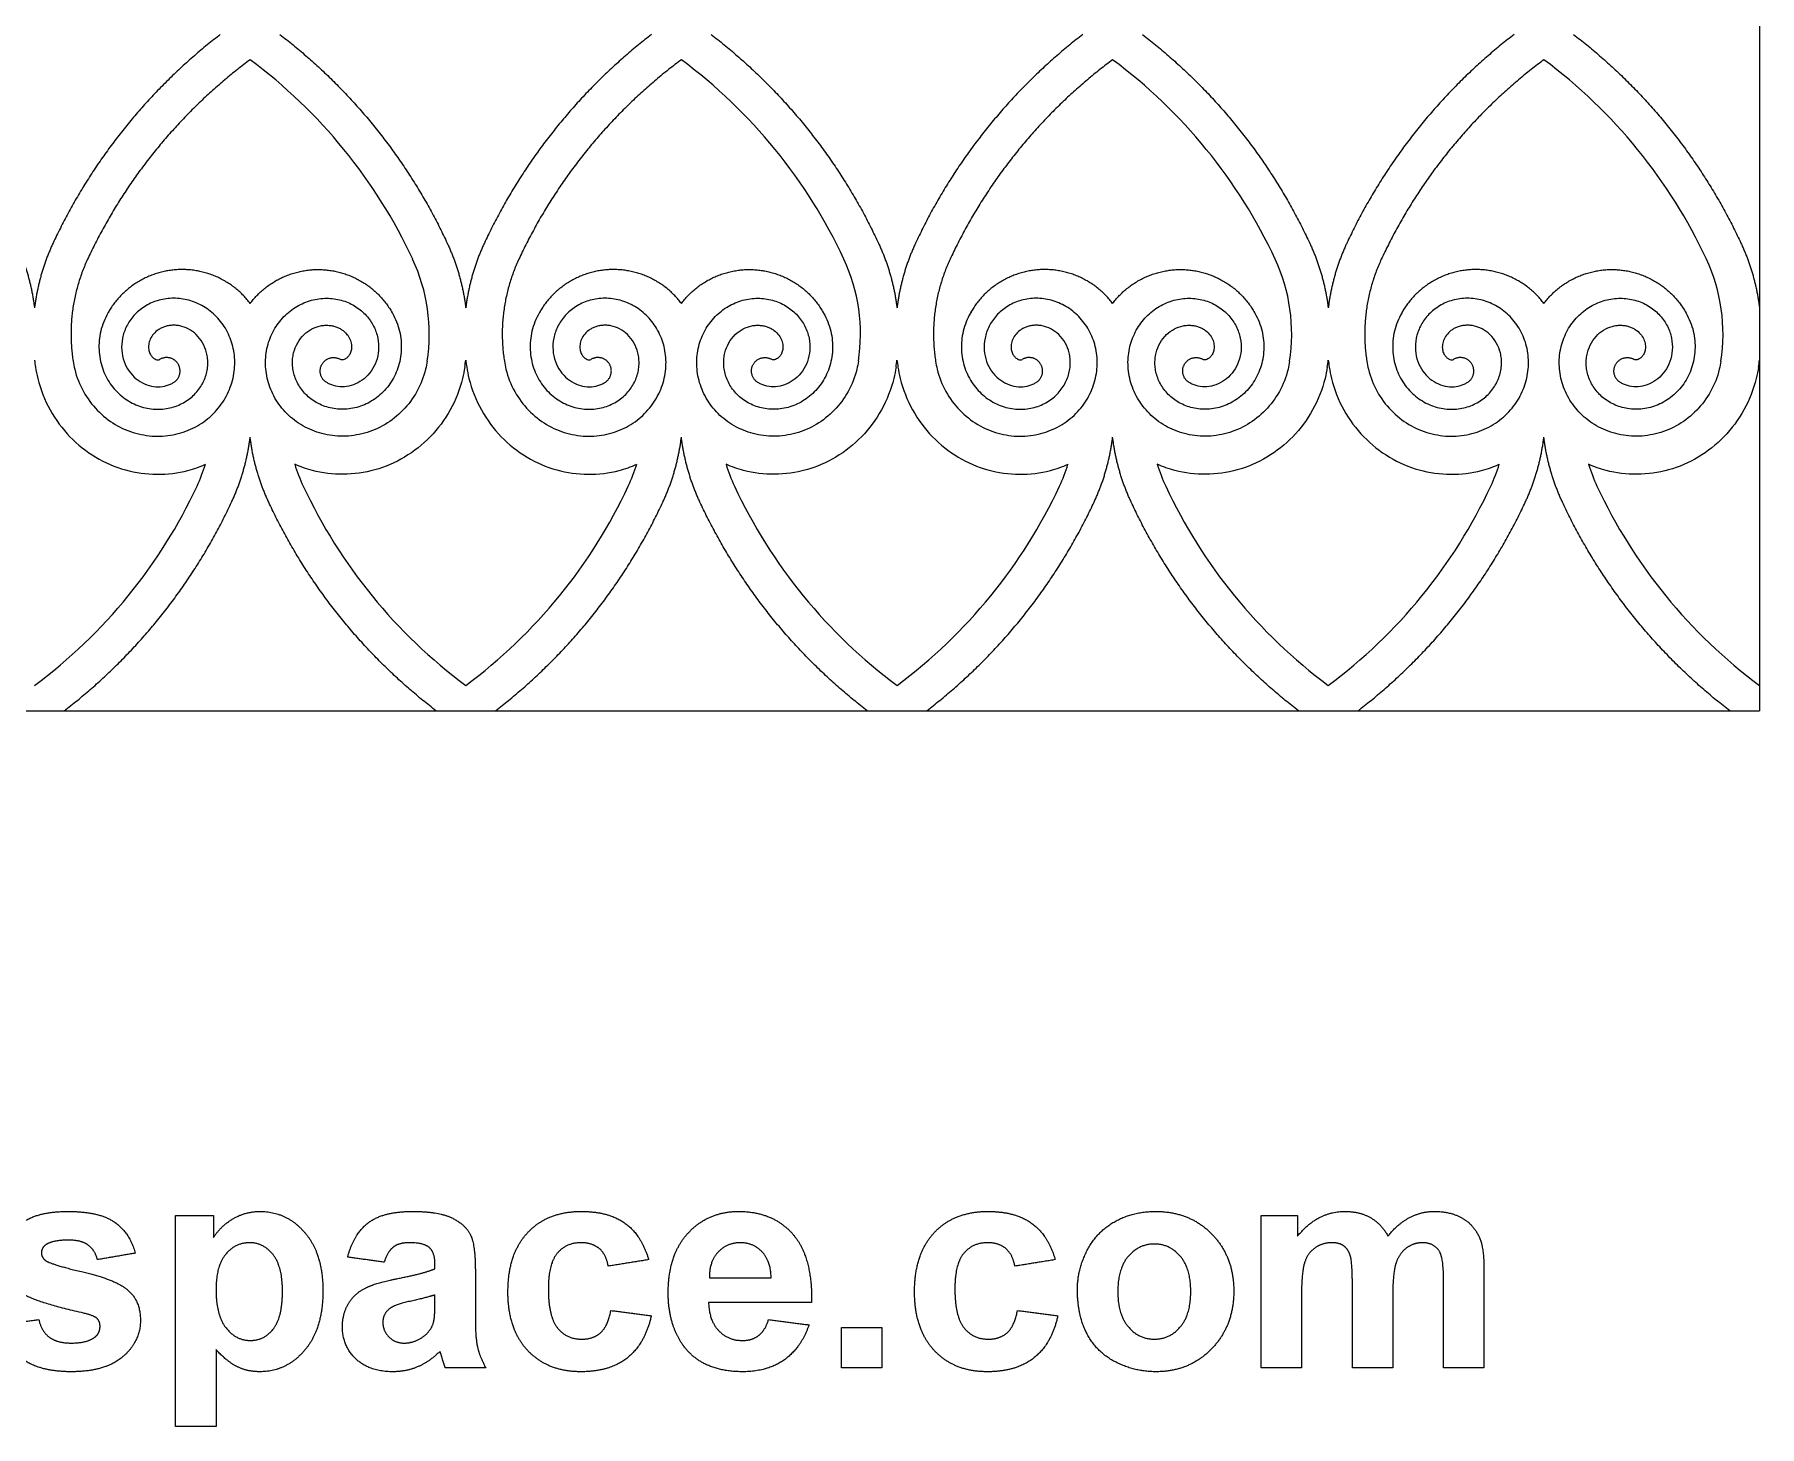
# Model space of a CAD drawing. Header units: millimetres. Extents: x -101 to 102, y -117 to 99.
# Drawn here: x 10.43 to 51.28, y -117.28 to -84.32 of the extents above; entities that cross this region are included whole.
import ezdxf

# ---------------------------------------------------------------- set-up
doc = ezdxf.new("R2010")
doc.units = ezdxf.units.MM
doc.header["$MEASUREMENT"] = 0
doc.layers.add('Layer 03', color=5, linetype='Continuous')

msp = doc.modelspace()

# ---------------------------------------------------------------- linework, layer by layer
at = {"layer": 'Layer 03'}
for p in [(51.282, -52.292), (0.212, -100.333)]:
    msp.add_line(p, (51.282, -100.333), dxfattribs=at)
for centre, radius, start, end in [((8.121, -94.889), 12.425, 24.9889, 53.3772), ((18.335, -94.889), 12.425, 24.9889, 53.3772), ((28.549, -94.889), 12.425, 24.9889, 53.3772), ((38.763, -94.889), 12.425, 24.9889, 53.3772), ((15.577, -91.413), 4.198, 351.1753, 24.9886), ((25.791, -91.413), 4.198, 351.1753, 24.9886), ((36.005, -91.413), 4.198, 351.1753, 24.9886), ((46.22, -91.413), 4.198, 351.1753, 24.9886), ((15.488, -91.413), 5.1, 186.9641, 188.8247), ((15.577, -91.413), 5.1, 351.1753, 353.0359), ((25.702, -91.413), 5.1, 186.9641, 188.8247), ((25.791, -91.413), 5.1, 351.1753, 353.0359), ((35.916, -91.413), 5.1, 186.9641, 188.8247), ((36.005, -91.413), 5.1, 351.1753, 353.0359), ((46.13, -91.413), 5.1, 186.9641, 188.8247), ((46.219, -91.413), 5.1, 351.1753, 353.0359), ((10.47, -93.239), 4.198, 335.0114, 342.5582), ((20.595, -93.239), 4.198, 197.4418, 204.9886), ((20.684, -93.239), 4.198, 335.0114, 342.5582), ((30.809, -93.239), 4.198, 197.4418, 204.9886), ((30.898, -93.239), 4.198, 335.0114, 342.5582), ((41.023, -93.239), 4.198, 197.4418, 204.9886), ((41.113, -93.239), 4.198, 335.0114, 342.5582), ((51.237, -93.239), 4.198, 197.4418, 204.9886), ((3.014, -89.764), 12.425, 306.6228, 335.0111), ((28.052, -89.764), 12.425, 204.9889, 233.3772), ((13.228, -89.764), 12.425, 306.6228, 335.0111), ((38.266, -89.764), 12.425, 204.9889, 233.3772), ((23.442, -89.764), 12.425, 306.6228, 335.0111), ((48.48, -89.764), 12.425, 204.9889, 233.3772), ((33.656, -89.764), 12.425, 306.6228, 335.0111), ((58.694, -89.764), 12.425, 204.9889, 233.3772)]:
    msp.add_arc(centre, radius, start, end, dxfattribs=at)
for points, weights in [([(14.827, -84.319), (12.242, -86.305), (10.865, -89.259)], [0.998103778239, 0.970449936113, 1]), ([(16.238, -84.319), (18.823, -86.305), (20.2, -89.259)], [0.998103778239, 0.970449936113, 1]), ([(25.041, -84.319), (22.456, -86.305), (21.08, -89.259)], [0.998103778239, 0.970449936113, 1]), ([(26.452, -84.319), (29.037, -86.305), (30.414, -89.259)], [0.998103778239, 0.970449936113, 1]), ([(35.255, -84.319), (32.67, -86.305), (31.294, -89.259)], [0.998103778239, 0.970449936113, 1]), ([(36.666, -84.319), (39.251, -86.305), (40.628, -89.259)], [0.998103778239, 0.970449936113, 1]), ([(45.469, -84.319), (42.885, -86.305), (41.508, -89.259)], [0.998103778239, 0.970449936113, 1]), ([(46.88, -84.319), (49.465, -86.305), (50.842, -89.259)], [0.998103778239, 0.970449936113, 1]), ([(15.533, -84.917), (13.01, -86.791), (11.683, -89.64)], [1, 0.969470677396, 1]), ([(25.747, -84.917), (23.225, -86.791), (21.897, -89.64)], [1, 0.969470677396, 1]), ([(35.961, -84.917), (33.439, -86.791), (32.111, -89.64)], [1, 0.969470677396, 1]), ([(46.175, -84.917), (43.653, -86.791), (42.325, -89.64)], [1, 0.969470677396, 1]), ([(9.986, -89.259), (10.328, -89.992), (10.426, -90.795)], [1, 0.976971502449, 0.978482912345]), ([(10.865, -89.259), (10.524, -89.992), (10.426, -90.795)], [1, 0.976971502449, 0.978482912345]), ([(20.2, -89.259), (20.542, -89.992), (20.64, -90.795)], [1, 0.976971502449, 0.978482912345]), ([(21.08, -89.259), (20.738, -89.992), (20.64, -90.795)], [1, 0.976971502449, 0.978482912345]), ([(30.414, -89.259), (30.756, -89.992), (30.854, -90.795)], [1, 0.976971502449, 0.978482912345]), ([(31.294, -89.259), (30.952, -89.992), (30.854, -90.795)], [1, 0.976971502449, 0.978482912345]), ([(40.628, -89.259), (40.97, -89.992), (41.068, -90.795)], [1, 0.976971502449, 0.978482912345]), ([(41.508, -89.259), (41.166, -89.992), (41.068, -90.795)], [1, 0.976971502449, 0.978482912345]), ([(50.842, -89.259), (51.184, -89.992), (51.282, -90.795)], [1, 0.976971502449, 0.978482912345]), ([(11.683, -89.64), (11.144, -90.796), (11.34, -92.057)], [1, 0.956780634448, 1]), ([(21.897, -89.64), (21.358, -90.796), (21.554, -92.057)], [1, 0.956780634448, 1]), ([(32.111, -89.64), (31.572, -90.796), (31.768, -92.057)], [1, 0.956780634448, 1]), ([(42.325, -89.64), (41.786, -90.796), (41.982, -92.057)], [1, 0.956780634448, 1]), ([(15.093, -95.394), (15.435, -94.66), (15.533, -93.858)], [1, 0.976971502449, 0.978482912345]), ([(15.972, -95.394), (15.631, -94.66), (15.533, -93.858)], [1, 0.976971502449, 0.978482912345]), ([(25.307, -95.394), (25.649, -94.66), (25.747, -93.858)], [1, 0.976971502449, 0.978482912345]), ([(26.187, -95.394), (25.845, -94.66), (25.747, -93.858)], [1, 0.976971502449, 0.978482912345]), ([(35.521, -95.394), (35.863, -94.66), (35.961, -93.858)], [1, 0.976971502449, 0.978482912345]), ([(36.401, -95.394), (36.059, -94.66), (35.961, -93.858)], [1, 0.976971502449, 0.978482912345]), ([(45.735, -95.394), (46.077, -94.66), (46.175, -93.858)], [1, 0.976971502449, 0.978482912345]), ([(46.615, -95.394), (46.273, -94.66), (46.175, -93.858)], [1, 0.976971502449, 0.978482912345]), ([(11.131, -100.333), (13.716, -98.348), (15.093, -95.394)], [0.998103778239, 0.970449936113, 1]), ([(19.934, -100.333), (17.349, -98.348), (15.972, -95.394)], [0.998103778239, 0.970449936113, 1]), ([(21.345, -100.333), (23.93, -98.348), (25.307, -95.394)], [0.998103778239, 0.970449936113, 1]), ([(30.148, -100.333), (27.563, -98.348), (26.187, -95.394)], [0.998103778239, 0.970449936113, 1]), ([(31.559, -100.333), (34.144, -98.348), (35.521, -95.394)], [0.998103778239, 0.970449936113, 1]), ([(40.362, -100.333), (37.778, -98.348), (36.401, -95.394)], [0.998103778239, 0.970449936113, 1]), ([(41.773, -100.333), (44.358, -98.348), (45.735, -95.394)], [0.998103778239, 0.970449936113, 1]), ([(50.576, -100.333), (47.992, -98.348), (46.615, -95.394)], [0.998103778239, 0.970449936113, 1])]:
    msp.add_rational_spline(points, weights, degree=2, dxfattribs=at)
for points, weights, knots in [([(15.533, -90.687), (14.879, -89.82), (13.795, -89.889), (12.711, -89.958), (12.172, -90.901)], [1, 0.880475126004, 1, 0.880475126004, 1], [1.841527, 1.841527, 1.841527, 3.401903, 3.401903, 4.962279, 4.962279, 4.962279]), ([(15.533, -90.687), (16.187, -89.82), (17.271, -89.889), (18.354, -89.958), (18.893, -90.901)], [1, 0.880475126003, 1, 0.880475126003, 1], [1.841527, 1.841527, 1.841527, 3.401903, 3.401903, 4.962279, 4.962279, 4.962279]), ([(25.747, -90.687), (25.093, -89.82), (24.009, -89.889), (22.925, -89.958), (22.386, -90.901)], [1, 0.880475126004, 1, 0.880475126004, 1], [1.841527, 1.841527, 1.841527, 3.401903, 3.401903, 4.962279, 4.962279, 4.962279]), ([(25.747, -90.687), (26.401, -89.82), (27.485, -89.889), (28.568, -89.958), (29.107, -90.901)], [1, 0.880475126003, 1, 0.880475126003, 1], [1.841527, 1.841527, 1.841527, 3.401903, 3.401903, 4.962279, 4.962279, 4.962279]), ([(35.961, -90.687), (35.307, -89.82), (34.223, -89.889), (33.139, -89.958), (32.6, -90.901)], [1, 0.880475126004, 1, 0.880475126004, 1], [1.841527, 1.841527, 1.841527, 3.401903, 3.401903, 4.962279, 4.962279, 4.962279]), ([(35.961, -90.687), (36.615, -89.82), (37.699, -89.889), (38.782, -89.958), (39.321, -90.901)], [1, 0.880475126003, 1, 0.880475126003, 1], [1.841527, 1.841527, 1.841527, 3.401903, 3.401903, 4.962279, 4.962279, 4.962279]), ([(46.175, -90.687), (45.521, -89.82), (44.437, -89.889), (43.353, -89.958), (42.814, -90.901)], [1, 0.880475126004, 1, 0.880475126004, 1], [1.841527, 1.841527, 1.841527, 3.401903, 3.401903, 4.962279, 4.962279, 4.962279]), ([(46.175, -90.687), (46.829, -89.82), (47.913, -89.889), (48.996, -89.958), (49.535, -90.901)], [1, 0.880475126003, 1, 0.880475126003, 1], [1.841527, 1.841527, 1.841527, 3.401903, 3.401903, 4.962279, 4.962279, 4.962279]), ([(13.72, -92.561), (13.993, -92.396), (13.828, -92.123), (13.663, -91.85), (13.39, -92.015)], [1, 0.707106781187, 1, 0.707106781187, 1], [0, 0, 0, 0.392676, 0.392676, 0.785352, 0.785352, 0.785352]), ([(17.346, -92.561), (17.072, -92.396), (17.238, -92.123), (17.403, -91.85), (17.676, -92.015)], [1, 0.707106781187, 1, 0.707106781187, 1], [0, 0, 0, 0.392676, 0.392676, 0.785352, 0.785352, 0.785352]), ([(23.934, -92.561), (24.207, -92.396), (24.042, -92.123), (23.877, -91.85), (23.604, -92.015)], [1, 0.707106781187, 1, 0.707106781187, 1], [0, 0, 0, 0.392676, 0.392676, 0.785352, 0.785352, 0.785352]), ([(27.56, -92.561), (27.287, -92.396), (27.452, -92.123), (27.617, -91.85), (27.89, -92.015)], [1, 0.707106781187, 1, 0.707106781187, 1], [0, 0, 0, 0.392676, 0.392676, 0.785352, 0.785352, 0.785352]), ([(34.148, -92.561), (34.421, -92.396), (34.256, -92.123), (34.091, -91.85), (33.818, -92.015)], [1, 0.707106781187, 1, 0.707106781187, 1], [0, 0, 0, 0.392676, 0.392676, 0.785352, 0.785352, 0.785352]), ([(37.774, -92.561), (37.501, -92.396), (37.666, -92.123), (37.831, -91.85), (38.104, -92.015)], [1, 0.707106781187, 1, 0.707106781187, 1], [0, 0, 0, 0.392676, 0.392676, 0.785352, 0.785352, 0.785352]), ([(44.362, -92.561), (44.635, -92.396), (44.47, -92.123), (44.305, -91.85), (44.032, -92.015)], [1, 0.707106781187, 1, 0.707106781187, 1], [0, 0, 0, 0.392676, 0.392676, 0.785352, 0.785352, 0.785352]), ([(47.988, -92.561), (47.715, -92.396), (47.88, -92.123), (48.045, -91.85), (48.318, -92.015)], [1, 0.707106781187, 1, 0.707106781187, 1], [0, 0, 0, 0.392676, 0.392676, 0.785352, 0.785352, 0.785352])]:
    msp.add_rational_spline(points, weights, degree=2, knots=knots, dxfattribs=at)
for points, knots in [([(11.34, -92.057), (11.349, -92.121), (11.4, -92.372), (11.564, -92.786), (11.898, -93.235), (12.327, -93.574), (12.818, -93.783), (13.334, -93.855), (13.838, -93.791), (14.296, -93.603), (14.678, -93.31), (14.962, -92.937), (15.134, -92.514), (15.188, -92.075), (15.126, -91.649), (14.96, -91.266), (14.708, -90.951), (14.392, -90.72), (14.038, -90.586), (13.674, -90.55), (13.327, -90.61), (13.019, -90.754), (12.77, -90.966), (12.594, -91.225), (12.497, -91.51), (12.48, -91.798), (12.537, -92.067), (12.659, -92.299), (12.83, -92.481), (13.032, -92.604), (13.249, -92.664), (13.46, -92.663), (13.616, -92.618), (13.696, -92.575), (13.72, -92.561)], [0.11115, 0.11115, 0.11115, 0.11115, 0.125, 0.166667, 0.208333, 0.25, 0.291667, 0.333333, 0.375, 0.416667, 0.458333, 0.5, 0.541667, 0.583333, 0.625, 0.666667, 0.708333, 0.75, 0.791667, 0.833333, 0.875, 0.916667, 0.958333, 1, 1.041667, 1.083333, 1.125, 1.166667, 1.208333, 1.25, 1.291667, 1.333333, 1.375, 1.39359, 1.39359, 1.39359, 1.39359]), ([(19.726, -92.057), (19.716, -92.121), (19.666, -92.372), (19.502, -92.786), (19.168, -93.235), (18.738, -93.574), (18.247, -93.783), (17.731, -93.855), (17.227, -93.791), (16.77, -93.603), (16.387, -93.31), (16.103, -92.937), (15.931, -92.514), (15.878, -92.075), (15.939, -91.649), (16.105, -91.266), (16.358, -90.951), (16.674, -90.72), (17.027, -90.586), (17.391, -90.55), (17.739, -90.61), (18.046, -90.754), (18.295, -90.966), (18.472, -91.225), (18.569, -91.51), (18.586, -91.798), (18.528, -92.067), (18.407, -92.299), (18.236, -92.481), (18.033, -92.604), (17.817, -92.664), (17.605, -92.663), (17.45, -92.618), (17.369, -92.575), (17.346, -92.561)], [25.86995, 25.86995, 25.86995, 25.86995, 25.883801, 25.925467, 25.967134, 26.008801, 26.050467, 26.092134, 26.133801, 26.175467, 26.217134, 26.258801, 26.300467, 26.342134, 26.383801, 26.425467, 26.467134, 26.508801, 26.550467, 26.592134, 26.633801, 26.675467, 26.717134, 26.758801, 26.800467, 26.842134, 26.883801, 26.925467, 26.967134, 27.008801, 27.050467, 27.092134, 27.133801, 27.152391, 27.152391, 27.152391, 27.152391]), ([(21.554, -92.057), (21.564, -92.121), (21.614, -92.372), (21.778, -92.786), (22.112, -93.235), (22.541, -93.574), (23.032, -93.783), (23.548, -93.855), (24.052, -93.791), (24.51, -93.603), (24.892, -93.31), (25.176, -92.937), (25.348, -92.514), (25.402, -92.075), (25.34, -91.649), (25.174, -91.266), (24.922, -90.951), (24.606, -90.72), (24.252, -90.586), (23.888, -90.55), (23.541, -90.61), (23.233, -90.754), (22.985, -90.966), (22.808, -91.225), (22.711, -91.51), (22.694, -91.798), (22.751, -92.067), (22.873, -92.299), (23.044, -92.481), (23.246, -92.604), (23.463, -92.664), (23.674, -92.663), (23.83, -92.618), (23.91, -92.575), (23.934, -92.561)], [0.11115, 0.11115, 0.11115, 0.11115, 0.125, 0.166667, 0.208333, 0.25, 0.291667, 0.333333, 0.375, 0.416667, 0.458333, 0.5, 0.541667, 0.583333, 0.625, 0.666667, 0.708333, 0.75, 0.791667, 0.833333, 0.875, 0.916667, 0.958333, 1, 1.041667, 1.083333, 1.125, 1.166667, 1.208333, 1.25, 1.291667, 1.333333, 1.375, 1.39359, 1.39359, 1.39359, 1.39359]), ([(29.94, -92.057), (29.93, -92.121), (29.88, -92.372), (29.716, -92.786), (29.382, -93.235), (28.952, -93.574), (28.461, -93.783), (27.945, -93.855), (27.441, -93.791), (26.984, -93.603), (26.601, -93.31), (26.317, -92.937), (26.145, -92.514), (26.092, -92.075), (26.153, -91.649), (26.319, -91.266), (26.572, -90.951), (26.888, -90.72), (27.241, -90.586), (27.605, -90.55), (27.953, -90.61), (28.26, -90.754), (28.509, -90.966), (28.686, -91.225), (28.783, -91.51), (28.8, -91.798), (28.742, -92.067), (28.621, -92.299), (28.45, -92.481), (28.247, -92.604), (28.031, -92.664), (27.819, -92.663), (27.664, -92.618), (27.583, -92.575), (27.56, -92.561)], [25.86995, 25.86995, 25.86995, 25.86995, 25.883801, 25.925467, 25.967134, 26.008801, 26.050467, 26.092134, 26.133801, 26.175467, 26.217134, 26.258801, 26.300467, 26.342134, 26.383801, 26.425467, 26.467134, 26.508801, 26.550467, 26.592134, 26.633801, 26.675467, 26.717134, 26.758801, 26.800467, 26.842134, 26.883801, 26.925467, 26.967134, 27.008801, 27.050467, 27.092134, 27.133801, 27.152391, 27.152391, 27.152391, 27.152391]), ([(31.768, -92.057), (31.778, -92.121), (31.828, -92.372), (31.992, -92.786), (32.326, -93.235), (32.755, -93.574), (33.247, -93.783), (33.762, -93.855), (34.266, -93.791), (34.724, -93.603), (35.106, -93.31), (35.39, -92.937), (35.562, -92.514), (35.616, -92.075), (35.554, -91.649), (35.388, -91.266), (35.136, -90.951), (34.82, -90.72), (34.466, -90.586), (34.102, -90.55), (33.755, -90.61), (33.447, -90.754), (33.199, -90.966), (33.022, -91.225), (32.925, -91.51), (32.908, -91.798), (32.965, -92.067), (33.087, -92.299), (33.258, -92.481), (33.461, -92.604), (33.677, -92.664), (33.888, -92.663), (34.044, -92.618), (34.124, -92.575), (34.148, -92.561)], [0.11115, 0.11115, 0.11115, 0.11115, 0.125, 0.166667, 0.208333, 0.25, 0.291667, 0.333333, 0.375, 0.416667, 0.458333, 0.5, 0.541667, 0.583333, 0.625, 0.666667, 0.708333, 0.75, 0.791667, 0.833333, 0.875, 0.916667, 0.958333, 1, 1.041667, 1.083333, 1.125, 1.166667, 1.208333, 1.25, 1.291667, 1.333333, 1.375, 1.39359, 1.39359, 1.39359, 1.39359]), ([(40.154, -92.057), (40.144, -92.121), (40.094, -92.372), (39.93, -92.786), (39.596, -93.235), (39.166, -93.574), (38.675, -93.783), (38.159, -93.855), (37.656, -93.791), (37.198, -93.603), (36.816, -93.31), (36.531, -92.937), (36.359, -92.514), (36.306, -92.075), (36.367, -91.649), (36.533, -91.266), (36.786, -90.951), (37.102, -90.72), (37.456, -90.586), (37.819, -90.55), (38.167, -90.61), (38.474, -90.754), (38.723, -90.966), (38.9, -91.225), (38.997, -91.51), (39.014, -91.798), (38.956, -92.067), (38.835, -92.299), (38.664, -92.481), (38.461, -92.604), (38.245, -92.664), (38.033, -92.663), (37.878, -92.618), (37.797, -92.575), (37.774, -92.561)], [25.86995, 25.86995, 25.86995, 25.86995, 25.883801, 25.925467, 25.967134, 26.008801, 26.050467, 26.092134, 26.133801, 26.175467, 26.217134, 26.258801, 26.300467, 26.342134, 26.383801, 26.425467, 26.467134, 26.508801, 26.550467, 26.592134, 26.633801, 26.675467, 26.717134, 26.758801, 26.800467, 26.842134, 26.883801, 26.925467, 26.967134, 27.008801, 27.050467, 27.092134, 27.133801, 27.152391, 27.152391, 27.152391, 27.152391]), ([(41.982, -92.057), (41.992, -92.121), (42.042, -92.372), (42.206, -92.786), (42.54, -93.235), (42.97, -93.574), (43.461, -93.783), (43.976, -93.855), (44.48, -93.791), (44.938, -93.603), (45.32, -93.31), (45.605, -92.937), (45.776, -92.514), (45.83, -92.075), (45.769, -91.649), (45.603, -91.266), (45.35, -90.951), (45.034, -90.72), (44.68, -90.586), (44.317, -90.55), (43.969, -90.61), (43.661, -90.754), (43.413, -90.966), (43.236, -91.225), (43.139, -91.51), (43.122, -91.798), (43.179, -92.067), (43.301, -92.299), (43.472, -92.481), (43.675, -92.604), (43.891, -92.664), (44.102, -92.663), (44.258, -92.618), (44.338, -92.575), (44.362, -92.561)], [0.11115, 0.11115, 0.11115, 0.11115, 0.125, 0.166667, 0.208333, 0.25, 0.291667, 0.333333, 0.375, 0.416667, 0.458333, 0.5, 0.541667, 0.583333, 0.625, 0.666667, 0.708333, 0.75, 0.791667, 0.833333, 0.875, 0.916667, 0.958333, 1, 1.041667, 1.083333, 1.125, 1.166667, 1.208333, 1.25, 1.291667, 1.333333, 1.375, 1.39359, 1.39359, 1.39359, 1.39359]), ([(50.368, -92.057), (50.358, -92.121), (50.308, -92.372), (50.144, -92.786), (49.81, -93.235), (49.38, -93.574), (48.889, -93.783), (48.373, -93.855), (47.87, -93.791), (47.412, -93.603), (47.03, -93.31), (46.745, -92.937), (46.573, -92.514), (46.52, -92.075), (46.581, -91.649), (46.747, -91.266), (47, -90.951), (47.316, -90.72), (47.67, -90.586), (48.033, -90.55), (48.381, -90.61), (48.688, -90.754), (48.937, -90.966), (49.114, -91.225), (49.211, -91.51), (49.228, -91.798), (49.17, -92.067), (49.049, -92.299), (48.878, -92.481), (48.675, -92.604), (48.459, -92.664), (48.248, -92.663), (48.092, -92.618), (48.011, -92.575), (47.988, -92.561)], [25.86995, 25.86995, 25.86995, 25.86995, 25.883801, 25.925467, 25.967134, 26.008801, 26.050467, 26.092134, 26.133801, 26.175467, 26.217134, 26.258801, 26.300467, 26.342134, 26.383801, 26.425467, 26.467134, 26.508801, 26.550467, 26.592134, 26.633801, 26.675467, 26.717134, 26.758801, 26.800467, 26.842134, 26.883801, 26.925467, 26.967134, 27.008801, 27.050467, 27.092134, 27.133801, 27.152391, 27.152391, 27.152391, 27.152391]), ([(12.194, -90.865), (12.154, -90.93), (12.083, -91.07), (12.004, -91.287), (11.959, -91.511), (11.947, -91.734), (11.964, -91.954), (12.012, -92.166), (12.087, -92.365), (12.188, -92.548), (12.311, -92.713), (12.499, -92.902), (12.772, -93.082), (13.137, -93.194), (13.503, -93.201), (13.843, -93.11), (14.132, -92.937), (14.316, -92.737), (14.422, -92.558), (14.48, -92.419), (14.517, -92.276), (14.533, -92.134), (14.529, -91.994), (14.499, -91.818), (14.419, -91.617), (14.266, -91.421), (14.078, -91.284), (13.903, -91.221), (13.765, -91.203), (13.665, -91.204), (13.571, -91.219), (13.483, -91.245), (13.403, -91.283), (13.311, -91.343), (13.22, -91.435), (13.151, -91.561), (13.123, -91.688), (13.131, -91.802), (13.166, -91.895), (13.216, -91.962), (13.271, -92.003), (13.316, -92.019), (13.346, -92.023), (13.366, -92.022), (13.379, -92.02), (13.39, -92.015)], [0, 0, 0, 0, 0.180595, 0.36632, 0.542513, 0.716755, 0.890146, 1.059375, 1.225711, 1.389332, 1.550388, 1.708157, 2.015484, 2.311372, 2.595812, 2.868796, 3.13032, 3.380379, 3.500961, 3.618964, 3.733805, 3.84607, 3.955185, 4.061688, 4.265809, 4.458424, 4.63954, 4.809162, 4.889786, 4.967278, 5.042164, 5.113871, 5.182991, 5.248922, 5.372409, 5.484305, 5.58458, 5.673196, 5.750106, 5.815254, 5.868572, 5.909956, 5.925989, 5.939391, 5.956282, 5.956282, 5.956282, 5.956282]), ([(18.872, -90.865), (18.912, -90.93), (18.982, -91.07), (19.062, -91.287), (19.107, -91.511), (19.119, -91.734), (19.101, -91.954), (19.054, -92.166), (18.978, -92.365), (18.878, -92.548), (18.754, -92.713), (18.566, -92.902), (18.293, -93.082), (17.929, -93.194), (17.562, -93.201), (17.222, -93.11), (16.934, -92.937), (16.749, -92.737), (16.643, -92.558), (16.585, -92.419), (16.549, -92.276), (16.533, -92.134), (16.537, -91.994), (16.567, -91.818), (16.647, -91.617), (16.799, -91.421), (16.988, -91.284), (17.162, -91.221), (17.301, -91.203), (17.4, -91.204), (17.495, -91.219), (17.583, -91.245), (17.662, -91.283), (17.755, -91.343), (17.846, -91.435), (17.915, -91.561), (17.942, -91.688), (17.934, -91.802), (17.899, -91.895), (17.849, -91.962), (17.794, -92.003), (17.749, -92.019), (17.719, -92.023), (17.7, -92.022), (17.687, -92.02), (17.676, -92.015)], [0, 0, 0, 0, 0.180595, 0.36632, 0.542513, 0.716755, 0.890146, 1.059375, 1.225711, 1.389332, 1.550388, 1.708157, 2.015484, 2.311372, 2.595812, 2.868796, 3.13032, 3.380379, 3.500961, 3.618964, 3.733805, 3.84607, 3.955185, 4.061688, 4.265809, 4.458424, 4.63954, 4.809162, 4.889786, 4.967278, 5.042164, 5.113871, 5.182991, 5.248922, 5.372409, 5.484305, 5.58458, 5.673196, 5.750106, 5.815254, 5.868572, 5.909956, 5.925989, 5.939391, 5.956282, 5.956282, 5.956282, 5.956282]), ([(22.408, -90.865), (22.368, -90.93), (22.297, -91.07), (22.218, -91.287), (22.173, -91.511), (22.161, -91.734), (22.179, -91.954), (22.226, -92.166), (22.301, -92.365), (22.402, -92.548), (22.525, -92.713), (22.713, -92.902), (22.987, -93.082), (23.351, -93.194), (23.717, -93.201), (24.057, -93.11), (24.346, -92.937), (24.53, -92.737), (24.636, -92.558), (24.694, -92.419), (24.731, -92.276), (24.747, -92.134), (24.743, -91.994), (24.713, -91.818), (24.633, -91.617), (24.481, -91.421), (24.292, -91.284), (24.117, -91.221), (23.979, -91.203), (23.879, -91.204), (23.785, -91.219), (23.697, -91.245), (23.617, -91.283), (23.525, -91.343), (23.434, -91.435), (23.365, -91.561), (23.337, -91.688), (23.345, -91.802), (23.38, -91.895), (23.43, -91.962), (23.486, -92.003), (23.53, -92.019), (23.56, -92.023), (23.58, -92.022), (23.593, -92.02), (23.604, -92.015)], [0, 0, 0, 0, 0.180595, 0.36632, 0.542513, 0.716755, 0.890146, 1.059375, 1.225711, 1.389332, 1.550388, 1.708157, 2.015484, 2.311372, 2.595812, 2.868796, 3.13032, 3.380379, 3.500961, 3.618964, 3.733805, 3.84607, 3.955185, 4.061688, 4.265809, 4.458424, 4.63954, 4.809162, 4.889786, 4.967278, 5.042164, 5.113871, 5.182991, 5.248922, 5.372409, 5.484305, 5.58458, 5.673196, 5.750106, 5.815254, 5.868572, 5.909956, 5.925989, 5.939391, 5.956282, 5.956282, 5.956282, 5.956282]), ([(29.086, -90.865), (29.126, -90.93), (29.196, -91.07), (29.276, -91.287), (29.321, -91.511), (29.333, -91.734), (29.315, -91.954), (29.268, -92.166), (29.192, -92.365), (29.092, -92.548), (28.968, -92.713), (28.78, -92.902), (28.507, -93.082), (28.143, -93.194), (27.776, -93.201), (27.437, -93.11), (27.148, -92.937), (26.963, -92.737), (26.857, -92.558), (26.799, -92.419), (26.763, -92.276), (26.747, -92.134), (26.751, -91.994), (26.781, -91.818), (26.861, -91.617), (27.013, -91.421), (27.202, -91.284), (27.376, -91.221), (27.515, -91.203), (27.614, -91.204), (27.709, -91.219), (27.797, -91.245), (27.876, -91.283), (27.969, -91.343), (28.06, -91.435), (28.129, -91.561), (28.156, -91.688), (28.148, -91.802), (28.114, -91.895), (28.063, -91.962), (28.008, -92.003), (27.963, -92.019), (27.933, -92.023), (27.914, -92.022), (27.901, -92.02), (27.89, -92.015)], [0, 0, 0, 0, 0.180595, 0.36632, 0.542513, 0.716755, 0.890146, 1.059375, 1.225711, 1.389332, 1.550388, 1.708157, 2.015484, 2.311372, 2.595812, 2.868796, 3.13032, 3.380379, 3.500961, 3.618964, 3.733805, 3.84607, 3.955185, 4.061688, 4.265809, 4.458424, 4.63954, 4.809162, 4.889786, 4.967278, 5.042164, 5.113871, 5.182991, 5.248922, 5.372409, 5.484305, 5.58458, 5.673196, 5.750106, 5.815254, 5.868572, 5.909956, 5.925989, 5.939391, 5.956282, 5.956282, 5.956282, 5.956282]), ([(32.622, -90.865), (32.582, -90.93), (32.511, -91.07), (32.432, -91.287), (32.387, -91.511), (32.375, -91.734), (32.393, -91.954), (32.44, -92.166), (32.515, -92.365), (32.616, -92.548), (32.739, -92.713), (32.927, -92.902), (33.201, -93.082), (33.565, -93.194), (33.931, -93.201), (34.271, -93.11), (34.56, -92.937), (34.744, -92.737), (34.85, -92.558), (34.908, -92.419), (34.945, -92.276), (34.961, -92.134), (34.957, -91.994), (34.927, -91.818), (34.847, -91.617), (34.695, -91.421), (34.506, -91.284), (34.331, -91.221), (34.193, -91.203), (34.093, -91.204), (33.999, -91.219), (33.911, -91.245), (33.831, -91.283), (33.739, -91.343), (33.648, -91.435), (33.579, -91.561), (33.551, -91.688), (33.559, -91.802), (33.594, -91.895), (33.644, -91.962), (33.7, -92.003), (33.744, -92.019), (33.774, -92.023), (33.794, -92.022), (33.807, -92.02), (33.818, -92.015)], [0, 0, 0, 0, 0.180595, 0.36632, 0.542513, 0.716755, 0.890146, 1.059375, 1.225711, 1.389332, 1.550388, 1.708157, 2.015484, 2.311372, 2.595812, 2.868796, 3.13032, 3.380379, 3.500961, 3.618964, 3.733805, 3.84607, 3.955185, 4.061688, 4.265809, 4.458424, 4.63954, 4.809162, 4.889786, 4.967278, 5.042164, 5.113871, 5.182991, 5.248922, 5.372409, 5.484305, 5.58458, 5.673196, 5.750106, 5.815254, 5.868572, 5.909956, 5.925989, 5.939391, 5.956282, 5.956282, 5.956282, 5.956282]), ([(39.3, -90.865), (39.34, -90.93), (39.41, -91.07), (39.49, -91.287), (39.535, -91.511), (39.547, -91.734), (39.529, -91.954), (39.482, -92.166), (39.406, -92.365), (39.306, -92.548), (39.182, -92.713), (38.994, -92.902), (38.721, -93.082), (38.357, -93.194), (37.99, -93.201), (37.651, -93.11), (37.362, -92.937), (37.177, -92.737), (37.071, -92.558), (37.014, -92.419), (36.977, -92.276), (36.961, -92.134), (36.965, -91.994), (36.995, -91.818), (37.075, -91.617), (37.227, -91.421), (37.416, -91.284), (37.59, -91.221), (37.729, -91.203), (37.828, -91.204), (37.923, -91.219), (38.011, -91.245), (38.091, -91.283), (38.183, -91.343), (38.274, -91.435), (38.343, -91.561), (38.37, -91.688), (38.362, -91.802), (38.328, -91.895), (38.277, -91.962), (38.222, -92.003), (38.177, -92.019), (38.147, -92.023), (38.128, -92.022), (38.115, -92.02), (38.104, -92.015)], [0, 0, 0, 0, 0.180595, 0.36632, 0.542513, 0.716755, 0.890146, 1.059375, 1.225711, 1.389332, 1.550388, 1.708157, 2.015484, 2.311372, 2.595812, 2.868796, 3.13032, 3.380379, 3.500961, 3.618964, 3.733805, 3.84607, 3.955185, 4.061688, 4.265809, 4.458424, 4.63954, 4.809162, 4.889786, 4.967278, 5.042164, 5.113871, 5.182991, 5.248922, 5.372409, 5.484305, 5.58458, 5.673196, 5.750106, 5.815254, 5.868572, 5.909956, 5.925989, 5.939391, 5.956282, 5.956282, 5.956282, 5.956282]), ([(42.836, -90.865), (42.796, -90.93), (42.725, -91.07), (42.646, -91.287), (42.601, -91.511), (42.589, -91.734), (42.607, -91.954), (42.654, -92.166), (42.729, -92.365), (42.83, -92.548), (42.953, -92.713), (43.141, -92.902), (43.415, -93.082), (43.779, -93.194), (44.145, -93.201), (44.485, -93.11), (44.774, -92.937), (44.958, -92.737), (45.064, -92.558), (45.122, -92.419), (45.159, -92.276), (45.175, -92.134), (45.171, -91.994), (45.141, -91.818), (45.061, -91.617), (44.909, -91.421), (44.72, -91.284), (44.545, -91.221), (44.407, -91.203), (44.308, -91.204), (44.213, -91.219), (44.125, -91.245), (44.045, -91.283), (43.953, -91.343), (43.862, -91.435), (43.793, -91.561), (43.765, -91.688), (43.773, -91.802), (43.808, -91.895), (43.859, -91.962), (43.914, -92.003), (43.958, -92.019), (43.988, -92.023), (44.008, -92.022), (44.021, -92.02), (44.032, -92.015)], [0, 0, 0, 0, 0.180595, 0.36632, 0.542513, 0.716755, 0.890146, 1.059375, 1.225711, 1.389332, 1.550388, 1.708157, 2.015484, 2.311372, 2.595812, 2.868796, 3.13032, 3.380379, 3.500961, 3.618964, 3.733805, 3.84607, 3.955185, 4.061688, 4.265809, 4.458424, 4.63954, 4.809162, 4.889786, 4.967278, 5.042164, 5.113871, 5.182991, 5.248922, 5.372409, 5.484305, 5.58458, 5.673196, 5.750106, 5.815254, 5.868572, 5.909956, 5.925989, 5.939391, 5.956282, 5.956282, 5.956282, 5.956282]), ([(49.514, -90.865), (49.554, -90.93), (49.624, -91.07), (49.704, -91.287), (49.749, -91.511), (49.761, -91.734), (49.743, -91.954), (49.696, -92.166), (49.62, -92.365), (49.52, -92.548), (49.397, -92.713), (49.208, -92.902), (48.935, -93.082), (48.571, -93.194), (48.204, -93.201), (47.865, -93.11), (47.576, -92.937), (47.391, -92.737), (47.285, -92.558), (47.228, -92.419), (47.191, -92.276), (47.175, -92.134), (47.179, -91.994), (47.209, -91.818), (47.289, -91.617), (47.441, -91.421), (47.63, -91.284), (47.804, -91.221), (47.943, -91.203), (48.042, -91.204), (48.137, -91.219), (48.225, -91.245), (48.305, -91.283), (48.397, -91.343), (48.488, -91.435), (48.557, -91.561), (48.585, -91.688), (48.576, -91.802), (48.542, -91.895), (48.491, -91.962), (48.436, -92.003), (48.392, -92.019), (48.362, -92.023), (48.342, -92.022), (48.329, -92.02), (48.318, -92.015)], [0, 0, 0, 0, 0.180595, 0.36632, 0.542513, 0.716755, 0.890146, 1.059375, 1.225711, 1.389332, 1.550388, 1.708157, 2.015484, 2.311372, 2.595812, 2.868796, 3.13032, 3.380379, 3.500961, 3.618964, 3.733805, 3.84607, 3.955185, 4.061688, 4.265809, 4.458424, 4.63954, 4.809162, 4.889786, 4.967278, 5.042164, 5.113871, 5.182991, 5.248922, 5.372409, 5.484305, 5.58458, 5.673196, 5.750106, 5.815254, 5.868572, 5.909956, 5.925989, 5.939391, 5.956282, 5.956282, 5.956282, 5.956282]), ([(10.448, -92.196), (10.462, -92.285), (10.533, -92.638), (10.762, -93.223), (11.238, -93.866), (11.855, -94.355), (12.567, -94.66), (13.32, -94.767), (13.967, -94.687), (14.341, -94.557), (14.475, -94.497)], [13.405111, 13.405111, 13.405111, 13.405111, 13.617468, 14.249224, 14.869986, 15.481048, 16.082011, 16.673001, 17.253995, 17.600011, 17.600011, 17.600011, 17.600011]), ([(20.617, -92.196), (20.603, -92.285), (20.533, -92.638), (20.303, -93.223), (19.827, -93.866), (19.21, -94.355), (18.499, -94.66), (17.745, -94.767), (17.098, -94.687), (16.725, -94.557), (16.59, -94.497)], [13.405111, 13.405111, 13.405111, 13.405111, 13.617468, 14.249224, 14.869986, 15.481048, 16.082011, 16.673001, 17.253995, 17.600011, 17.600011, 17.600011, 17.600011]), ([(20.663, -92.196), (20.676, -92.285), (20.747, -92.638), (20.977, -93.223), (21.453, -93.866), (22.069, -94.355), (22.781, -94.66), (23.534, -94.767), (24.181, -94.687), (24.555, -94.557), (24.69, -94.497)], [13.405111, 13.405111, 13.405111, 13.405111, 13.617468, 14.249224, 14.869986, 15.481048, 16.082011, 16.673001, 17.253995, 17.600011, 17.600011, 17.600011, 17.600011]), ([(30.831, -92.196), (30.817, -92.285), (30.747, -92.638), (30.517, -93.223), (30.041, -93.866), (29.424, -94.355), (28.713, -94.66), (27.959, -94.767), (27.312, -94.687), (26.939, -94.557), (26.804, -94.497)], [13.405111, 13.405111, 13.405111, 13.405111, 13.617468, 14.249224, 14.869986, 15.481048, 16.082011, 16.673001, 17.253995, 17.600011, 17.600011, 17.600011, 17.600011]), ([(30.877, -92.196), (30.89, -92.285), (30.961, -92.638), (31.191, -93.223), (31.667, -93.866), (32.284, -94.355), (32.995, -94.66), (33.748, -94.767), (34.395, -94.687), (34.769, -94.557), (34.904, -94.497)], [13.405111, 13.405111, 13.405111, 13.405111, 13.617468, 14.249224, 14.869986, 15.481048, 16.082011, 16.673001, 17.253995, 17.600011, 17.600011, 17.600011, 17.600011]), ([(41.045, -92.196), (41.031, -92.285), (40.961, -92.638), (40.731, -93.223), (40.255, -93.866), (39.638, -94.355), (38.927, -94.66), (38.173, -94.767), (37.527, -94.687), (37.153, -94.557), (37.018, -94.497)], [13.405111, 13.405111, 13.405111, 13.405111, 13.617468, 14.249224, 14.869986, 15.481048, 16.082011, 16.673001, 17.253995, 17.600011, 17.600011, 17.600011, 17.600011]), ([(41.091, -92.196), (41.104, -92.285), (41.175, -92.638), (41.405, -93.223), (41.881, -93.866), (42.498, -94.355), (43.209, -94.66), (43.962, -94.767), (44.609, -94.687), (44.983, -94.557), (45.118, -94.497)], [13.405111, 13.405111, 13.405111, 13.405111, 13.617468, 14.249224, 14.869986, 15.481048, 16.082011, 16.673001, 17.253995, 17.600011, 17.600011, 17.600011, 17.600011]), ([(51.259, -92.196), (51.245, -92.285), (51.175, -92.638), (50.945, -93.223), (50.469, -93.866), (49.852, -94.355), (49.141, -94.66), (48.387, -94.767), (47.741, -94.687), (47.367, -94.557), (47.232, -94.497)], [13.405111, 13.405111, 13.405111, 13.405111, 13.617468, 14.249224, 14.869986, 15.481048, 16.082011, 16.673001, 17.253995, 17.600011, 17.600011, 17.600011, 17.600011])]:
    msp.add_open_spline(points, degree=3, knots=knots, dxfattribs=at)
for points in [[(10.065, -112.512), (10.436, -112.19), (11.214, -112.19)], [(11.214, -112.19), (11.955, -112.19), (12.316, -112.44)], [(13.769, -112.283), (14.216, -112.283), (14.664, -112.283)], [(13.769, -117.283), (13.769, -114.783), (13.769, -112.283)], [(14.664, -112.283), (14.664, -112.546), (14.664, -112.809)], [(15.126, -112.365), (15.417, -112.19), (15.772, -112.19)], [(15.772, -112.19), (16.392, -112.19), (16.824, -112.686)], [(18.336, -112.455), (18.687, -112.19), (19.377, -112.19)], [(19.377, -112.19), (20.004, -112.19), (20.31, -112.342)], [(20.31, -112.342), (20.617, -112.493), (20.742, -112.727)], [(22.108, -112.691), (22.577, -112.19), (23.377, -112.19)], [(23.377, -112.19), (24.031, -112.19), (24.417, -112.472)], [(25.908, -112.701), (26.38, -112.19), (27.102, -112.19)], [(27.102, -112.19), (27.913, -112.19), (28.382, -112.722)], [(31.738, -112.691), (32.207, -112.19), (33.006, -112.19)], [(33.006, -112.19), (33.661, -112.19), (34.047, -112.472)], [(36.02, -112.426), (36.448, -112.19), (36.975, -112.19)], [(36.975, -112.19), (37.79, -112.19), (38.31, -112.725)], [(39.478, -112.283), (39.911, -112.283), (40.343, -112.283)], [(39.478, -115.894), (39.478, -114.088), (39.478, -112.283)], [(40.343, -112.772), (40.814, -112.19), (41.466, -112.19)], [(40.343, -112.283), (40.343, -112.527), (40.343, -112.772)], [(41.466, -112.19), (41.812, -112.19), (42.066, -112.335)], [(42.066, -112.335), (42.32, -112.479), (42.483, -112.772)], [(42.483, -112.772), (42.72, -112.479), (42.994, -112.335)], [(42.994, -112.335), (43.268, -112.19), (43.579, -112.19)], [(43.579, -112.19), (43.975, -112.19), (44.249, -112.352)], [(44.249, -112.352), (44.523, -112.514), (44.658, -112.828)], [(12.316, -112.44), (12.676, -112.689), (12.812, -113.178)], [(14.664, -112.809), (14.834, -112.539), (15.126, -112.365)], [(16.824, -112.686), (17.256, -113.182), (17.256, -114.067)], [(17.843, -113.27), (17.986, -112.72), (18.336, -112.455)], [(20.742, -112.727), (20.867, -112.961), (20.867, -113.585)], [(21.639, -114.092), (21.639, -113.192), (22.108, -112.691)], [(24.417, -112.472), (24.803, -112.754), (24.972, -113.332)], [(25.435, -114.116), (25.435, -113.212), (25.908, -112.701)], [(28.382, -112.722), (28.851, -113.253), (28.83, -114.35)], [(31.269, -114.092), (31.269, -113.192), (31.738, -112.691)], [(34.047, -112.472), (34.433, -112.754), (34.602, -113.332)], [(35.36, -113.11), (35.593, -112.662), (36.02, -112.426)], [(38.31, -112.725), (38.83, -113.261), (38.83, -114.078)], [(10.698, -112.976), (10.59, -113.052), (10.59, -113.173)], [(11.238, -112.869), (10.861, -112.869), (10.698, -112.976)], [(11.698, -112.988), (11.537, -112.869), (11.238, -112.869)], [(11.917, -113.332), (11.859, -113.108), (11.698, -112.988)], [(15.523, -112.931), (15.179, -112.931), (14.952, -113.208)], [(16.076, -113.213), (15.852, -112.931), (15.523, -112.931)], [(18.925, -113.033), (18.79, -113.136), (18.707, -113.394)], [(19.299, -112.931), (19.059, -112.931), (18.925, -113.033)], [(19.783, -113.05), (19.654, -112.931), (19.299, -112.931)], [(19.911, -113.451), (19.911, -113.17), (19.783, -113.05)], [(23.37, -112.931), (23.016, -112.931), (22.806, -113.181)], [(23.802, -113.07), (23.635, -112.931), (23.37, -112.931)], [(24.015, -113.486), (23.968, -113.21), (23.802, -113.07)], [(26.615, -113.155), (26.406, -113.379), (26.409, -113.764)], [(27.145, -112.931), (26.824, -112.931), (26.615, -113.155)], [(27.654, -113.143), (27.445, -112.931), (27.145, -112.931)], [(27.874, -113.764), (27.863, -113.356), (27.654, -113.143)], [(32.999, -112.931), (32.646, -112.931), (32.436, -113.181)], [(33.431, -113.07), (33.265, -112.931), (32.999, -112.931)], [(33.645, -113.486), (33.598, -113.21), (33.431, -113.07)], [(35.127, -114.037), (35.127, -113.558), (35.36, -113.11)], [(36.949, -112.962), (36.583, -112.962), (36.333, -113.252)], [(37.564, -113.252), (37.316, -112.962), (36.949, -112.962)], [(40.759, -113.05), (40.585, -113.169), (40.51, -113.393)], [(41.149, -112.931), (40.932, -112.931), (40.759, -113.05)], [(41.434, -113.005), (41.329, -112.931), (41.149, -112.931)], [(41.589, -113.233), (41.539, -113.08), (41.434, -113.005)], [(42.925, -113.053), (42.751, -113.176), (42.673, -113.412)], [(43.298, -112.931), (43.1, -112.931), (42.925, -113.053)], [(43.702, -113.135), (43.571, -112.931), (43.298, -112.931)], [(43.799, -113.829), (43.799, -113.291), (43.702, -113.135)], [(44.658, -112.828), (44.756, -113.059), (44.756, -113.578)], [(10.59, -113.173), (10.59, -113.277), (10.685, -113.35)], [(10.685, -113.35), (10.813, -113.447), (11.574, -113.623)], [(12.812, -113.178), (12.364, -113.255), (11.917, -113.332)], [(14.952, -113.208), (14.725, -113.484), (14.725, -114.027)], [(16.299, -114.076), (16.299, -113.494), (16.076, -113.213)], [(18.707, -113.394), (18.275, -113.332), (17.843, -113.27)], [(19.004, -113.783), (19.658, -113.657), (19.911, -113.548)], [(19.911, -113.548), (19.911, -113.5), (19.911, -113.451)], [(22.806, -113.181), (22.596, -113.432), (22.596, -114.021)], [(24.972, -113.332), (24.494, -113.409), (24.015, -113.486)], [(32.436, -113.181), (32.225, -113.432), (32.225, -114.021)], [(34.602, -113.332), (34.124, -113.409), (33.645, -113.486)], [(36.333, -113.252), (36.083, -113.542), (36.083, -114.088)], [(37.812, -114.081), (37.812, -113.542), (37.564, -113.252)], [(40.51, -113.393), (40.435, -113.618), (40.435, -114.138)], [(41.639, -113.914), (41.639, -113.386), (41.589, -113.233)], [(42.673, -113.412), (42.596, -113.648), (42.596, -114.159)], [(44.756, -113.578), (44.756, -114.736), (44.756, -115.894)], [(11.574, -113.623), (12.335, -113.799), (12.637, -114.052)], [(18.262, -114.005), (18.519, -113.878), (19.004, -113.783)], [(20.867, -113.585), (20.867, -114.144), (20.867, -114.703)], [(26.409, -113.764), (27.141, -113.764), (27.874, -113.764)], [(41.639, -115.894), (41.639, -114.904), (41.639, -113.914)], [(43.799, -115.894), (43.799, -114.861), (43.799, -113.829)], [(11.59, -114.598), (10.433, -114.339), (10.123, -114.126)], [(12.637, -114.052), (12.935, -114.309), (12.935, -114.768)], [(14.725, -114.027), (14.725, -114.65), (14.962, -114.948)], [(16.083, -114.972), (16.299, -114.699), (16.299, -114.076)], [(17.256, -114.067), (17.256, -114.977), (16.821, -115.482)], [(17.719, -114.919), (17.719, -114.612), (17.862, -114.373)], [(17.862, -114.373), (18.005, -114.133), (18.262, -114.005)], [(19.354, -114.311), (18.973, -114.396), (18.855, -114.478)], [(19.911, -114.165), (19.735, -114.227), (19.354, -114.311)], [(19.875, -114.821), (19.911, -114.699), (19.911, -114.356)], [(19.911, -114.356), (19.911, -114.261), (19.911, -114.165)], [(22.108, -115.484), (21.639, -114.981), (21.639, -114.092)], [(22.596, -114.021), (22.596, -114.675), (22.811, -114.945)], [(25.794, -115.367), (25.435, -114.871), (25.435, -114.116)], [(28.83, -114.35), (27.611, -114.35), (26.392, -114.35)], [(26.392, -114.35), (26.403, -114.774), (26.628, -115.01)], [(31.738, -115.484), (31.269, -114.981), (31.269, -114.092)], [(32.225, -114.021), (32.225, -114.675), (32.441, -114.945)], [(35.36, -115.099), (35.127, -114.662), (35.127, -114.037)], [(36.083, -114.088), (36.083, -114.634), (36.333, -114.924)], [(37.564, -114.924), (37.812, -114.634), (37.812, -114.081)], [(38.83, -114.078), (38.83, -114.902), (38.305, -115.444)], [(40.435, -114.138), (40.435, -115.016), (40.435, -115.894)], [(42.596, -114.159), (42.596, -115.026), (42.596, -115.894)], [(9.571, -114.875), (10.049, -114.813), (10.528, -114.752)], [(10.528, -114.752), (10.589, -115.025), (10.775, -115.166)], [(11.91, -114.726), (11.839, -114.657), (11.59, -114.598)], [(11.978, -114.909), (11.978, -114.799), (11.91, -114.726)], [(12.935, -114.768), (12.935, -115.268), (12.521, -115.627)], [(18.855, -114.478), (18.676, -114.61), (18.676, -114.814)], [(20.867, -114.703), (20.867, -115.181), (20.919, -115.408)], [(23.833, -115.062), (24.006, -114.909), (24.077, -114.536)], [(24.077, -114.536), (24.556, -114.597), (25.034, -114.659)], [(25.034, -114.659), (24.888, -115.316), (24.475, -115.651)], [(27.576, -115.129), (27.732, -115.012), (27.812, -114.752)], [(27.812, -114.752), (28.29, -114.813), (28.769, -114.875)], [(33.463, -115.062), (33.635, -114.909), (33.707, -114.536)], [(33.707, -114.536), (34.185, -114.597), (34.664, -114.659)], [(34.664, -114.659), (34.518, -115.316), (34.105, -115.651)], [(10.775, -115.166), (10.962, -115.307), (11.297, -115.307)], [(11.297, -115.307), (11.666, -115.307), (11.853, -115.169)], [(11.853, -115.169), (11.978, -115.072), (11.978, -114.909)], [(14.962, -114.948), (15.199, -115.246), (15.539, -115.246)], [(15.539, -115.246), (15.866, -115.246), (16.083, -114.972)], [(18.04, -115.684), (17.719, -115.381), (17.719, -114.919)], [(18.676, -114.814), (18.676, -115.015), (18.819, -115.161)], [(18.819, -115.161), (18.962, -115.307), (19.184, -115.307)], [(19.184, -115.307), (19.432, -115.307), (19.656, -115.138)], [(19.656, -115.138), (19.823, -115.008), (19.875, -114.821)], [(22.811, -114.945), (23.026, -115.215), (23.389, -115.215)], [(23.389, -115.215), (23.66, -115.215), (23.833, -115.062)], [(26.628, -115.01), (26.854, -115.246), (27.191, -115.246)], [(27.191, -115.246), (27.42, -115.246), (27.576, -115.129)], [(28.769, -114.875), (28.584, -115.418), (28.187, -115.702)], [(29.54, -115.894), (29.54, -115.415), (29.54, -114.937)], [(29.54, -114.937), (30.019, -114.937), (30.497, -114.937)], [(30.497, -114.937), (30.497, -115.415), (30.497, -115.894)], [(32.441, -114.945), (32.656, -115.215), (33.019, -115.215)], [(33.019, -115.215), (33.29, -115.215), (33.463, -115.062)], [(36.041, -115.761), (35.593, -115.535), (35.36, -115.099)], [(36.333, -114.924), (36.583, -115.215), (36.949, -115.215)], [(36.949, -115.215), (37.316, -115.215), (37.564, -114.924)], [(15.23, -115.868), (14.99, -115.75), (14.725, -115.463)], [(14.725, -115.463), (14.725, -116.373), (14.725, -117.283)], [(16.821, -115.482), (16.385, -115.986), (15.765, -115.986)], [(20.032, -115.503), (19.788, -115.744), (19.51, -115.865)], [(20.066, -115.614), (20.042, -115.53), (20.032, -115.503)], [(20.157, -115.894), (20.12, -115.799), (20.066, -115.614)], [(20.919, -115.408), (20.972, -115.635), (21.114, -115.894)], [(23.367, -115.986), (22.577, -115.986), (22.108, -115.484)], [(27.192, -115.986), (26.247, -115.986), (25.794, -115.367)], [(32.996, -115.986), (32.207, -115.986), (31.738, -115.484)], [(38.305, -115.444), (37.779, -115.986), (36.982, -115.986)], [(11.297, -115.986), (10.561, -115.986), (10.132, -115.687)], [(12.521, -115.627), (12.108, -115.986), (11.297, -115.986)], [(15.765, -115.986), (15.469, -115.986), (15.23, -115.868)], [(18.916, -115.986), (18.36, -115.986), (18.04, -115.684)], [(19.51, -115.865), (19.232, -115.986), (18.916, -115.986)], [(21.114, -115.894), (20.636, -115.894), (20.157, -115.894)], [(24.475, -115.651), (24.062, -115.986), (23.367, -115.986)], [(28.187, -115.702), (27.79, -115.986), (27.192, -115.986)], [(30.497, -115.894), (30.019, -115.894), (29.54, -115.894)], [(34.105, -115.651), (33.691, -115.986), (32.996, -115.986)], [(36.982, -115.986), (36.488, -115.986), (36.041, -115.761)], [(40.435, -115.894), (39.957, -115.894), (39.478, -115.894)], [(42.596, -115.894), (42.117, -115.894), (41.639, -115.894)], [(44.756, -115.894), (44.278, -115.894), (43.799, -115.894)], [(14.725, -117.283), (14.247, -117.283), (13.769, -117.283)]]:
    msp.add_open_spline(points, degree=2, dxfattribs=at)

doc.saveas('drawing.dxf')
